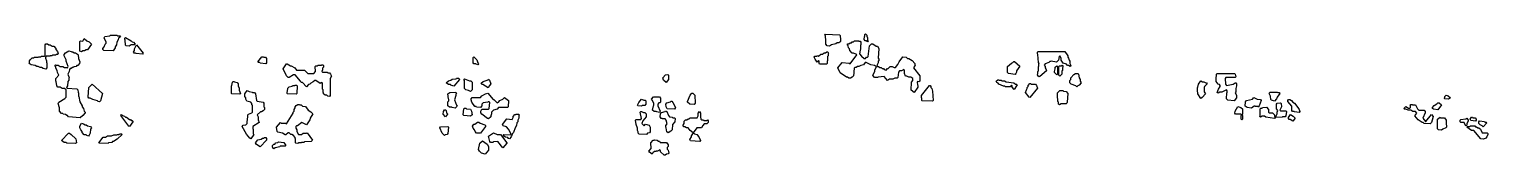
# Model space of a CAD drawing. Header units: millimetres. Extents: x 0 to 9375, y 0 to 784.
import ezdxf

# ---------------------------------------------------------------- set-up
doc = ezdxf.new("R2010")
doc.units = ezdxf.units.MM
doc.layers.add('M', color=7, linetype='Continuous')

msp = doc.modelspace()

# ---------------------------------------------------------------- linework, layer by layer
at = {"layer": 'M'}
for points in [[(344.4, 735.6), (353, 752.9), (370.2, 739), (384.5, 732.1), (400.3, 716.5), (375.9, 680.1), (367.3, 680.1), (355.9, 673.2), (344.5, 673.2), (335.9, 666.3), (325.8, 671.5), (325.8, 733.8), (330.1, 739), (344.4, 735.6)], [(474.3, 688.9), (482.9, 699.3), (488.6, 716.5), (494.3, 723.4), (494.3, 730.3), (482.9, 757.9), (487.2, 766.6), (518.7, 770.1), (521.5, 773.5), (564.5, 773.5), (567.3, 770.1), (581.6, 770.1), (586, 764.8), (574.5, 754.4), (571.7, 744.1), (563.1, 730.3), (560.2, 713), (551.7, 699.2), (551.7, 692.3), (538.8, 673.2), (480.1, 675), (474.3, 681.9), (474.3, 688.9)], [(620, 709.5), (620, 723.3), (617.2, 726.8), (617.2, 744.1), (614.3, 747.5), (614.3, 754.5), (618.7, 759.8), (655.9, 739), (661.6, 732.1), (670.2, 728.6), (680.3, 716.5), (675.9, 711.2), (655.9, 711.2), (641.6, 704.3), (623, 706), (620, 709.5)], [(5120, 751), (5117.2, 754.4), (5117.2, 771.7), (5114.3, 775.2), (5118.7, 780.4), (5207.3, 777), (5211.7, 771.8), (5211.7, 761.4), (5214.5, 757.9), (5214.5, 733.7), (5210.2, 728.5), (5204.5, 725), (5193, 725), (5184.5, 718.1), (5155.9, 711.2), (5144.5, 704.3), (5128.7, 706), (5120, 716.4), (5120, 751)], [(5373, 738.8), (5365.8, 747.5), (5368.6, 764.9), (5371.5, 768.3), (5371.5, 778.7), (5375.9, 784), (5383.1, 775.2), (5383.1, 768.3), (5388.8, 757.9), (5388.8, 740.7), (5391.7, 737.2), (5387.3, 731.9), (5378.7, 738.8), (5373, 738.8)], [(50.1, 573.1), (38.7, 580), (13, 583.5), (0, 592.2), (2.9, 595.7), (2.9, 609.5), (5.8, 616.4), (18.7, 628.5), (30.1, 628.5), (33, 632), (58.7, 632), (61.5, 635.4), (75.8, 635.4), (78.7, 638.9), (98.7, 638.9), (102.9, 644), (102.9, 713.1), (107.2, 718.3), (118.8, 718.3), (127.3, 711.4), (135.9, 711.4), (147.3, 704.5), (158.8, 704.5), (171.7, 688.9), (171.7, 682), (183.1, 668.2), (186, 654.3), (181.6, 649.1), (173.1, 649.1), (170.2, 645.6), (150.2, 645.6), (147.3, 642.2), (135.9, 642.2), (133.1, 638.7), (110.2, 638.7), (106, 633.6), (106, 626.7), (111.7, 609.5), (111.7, 599.1), (114.5, 595.7), (114.5, 564.5), (107.3, 555.8), (90.1, 559.3), (78.7, 566.2), (70.1, 566.2), (58.7, 573.1), (50.1, 573.1)], [(207.2, 269.3), (194.3, 284.9), (194.3, 305.6), (185.8, 333.3), (190.1, 342), (230.1, 366.1), (237.2, 374.7), (237.2, 423), (227.3, 431.6), (213, 431.6), (198.7, 438.5), (184.4, 438.5), (177.2, 447.2), (174.3, 474.8), (171.5, 478.2), (171.5, 495.6), (191.5, 516.3), (182.9, 533.5), (180.1, 547.3), (171.5, 561.1), (171.5, 571.4), (165.7, 578.4), (170.1, 583.7), (173.1, 580.2), (187.3, 580.2), (198.7, 573.3), (215.9, 573.3), (227.3, 566.4), (241.6, 566.4), (247.2, 563), (251.5, 571.5), (237.2, 606), (237.2, 616.3), (225.8, 640.5), (225.8, 650.9), (232.9, 659.6), (255.8, 673.4), (270.2, 670), (273.1, 666.5), (281.6, 666.5), (290.2, 659.6), (298.7, 659.6), (310.2, 652.7), (314.5, 647.5), (317.4, 623.3), (326, 602.6), (323.1, 592.1), (313.1, 580), (307.3, 580), (301.6, 573.1), (287.3, 569.7), (284.5, 566.2), (278.8, 566.2), (270.2, 559.3), (264.5, 559.3), (260.2, 554.2), (257.4, 540.4), (248.8, 523.1), (257.4, 499), (254.5, 495.5), (254.5, 485.1), (248.8, 474.8), (246, 447.2), (240.3, 436.8), (244.5, 431.8), (307.3, 428.3), (311.7, 423.1), (314.5, 405.8), (317.4, 402.3), (317.4, 381.6), (320.2, 378.2), (326, 343.7), (340.2, 319.5), (340.2, 312.6), (348.8, 302.2), (354.5, 285), (360.2, 278.1), (360.2, 274.5), (344.5, 255.5), (327.3, 241.7), (253, 248.6), (247.2, 255.5), (241.5, 255.5), (233, 262.4), (218.7, 265.9), (215.8, 269.3), (207.2, 269.3)], [(671.5, 664.7), (677.2, 675.1), (677.2, 685.4), (690.1, 711.5), (731.7, 657.8), (727.3, 652.5), (687.2, 656), (684.4, 659.4), (675.8, 659.4), (671.5, 664.7)], [(5077.2, 606), (5073, 611), (5064.4, 600.7), (5051.5, 619.8), (5045.7, 633.6), (5050.1, 638.9), (5061.5, 638.9), (5064.4, 642.4), (5073, 638.9), (5087.2, 652.7), (5098.7, 652.7), (5110.1, 659.6), (5118.7, 659.6), (5127.3, 666.5), (5133.1, 666.5), (5137.4, 657.8), (5134.5, 654.3), (5134.5, 640.5), (5131.7, 637), (5131.7, 609.4), (5128.8, 606), (5128.8, 592.2), (5124.5, 586.9), (5080.1, 588.6), (5077.2, 592.2), (5077.2, 606)], [(5680, 481.8), (5680, 495.5), (5667.3, 504.1), (5653, 504.1), (5641.5, 511), (5632.9, 511), (5625.8, 526.6), (5625.8, 547.3), (5621.5, 552.4), (5607.3, 545.5), (5593.1, 545.5), (5586, 536.9), (5583.1, 502.4), (5578.8, 497.2), (5564.5, 497.2), (5550.2, 490.2), (5530.2, 490.2), (5515.8, 483.3), (5495.8, 507.5), (5455.9, 504.1), (5453.1, 500.6), (5435.8, 500.6), (5430.1, 504.1), (5422.9, 516.2), (5434.3, 540.4), (5434.3, 550.8), (5445.7, 571.4), (5433, 580), (5410.1, 583.5), (5378.7, 597.3), (5373.1, 597.3), (5361.6, 583.5), (5344.5, 580), (5333, 573.1), (5324.5, 573.1), (5315.9, 566.2), (5307.3, 566.2), (5303.1, 561.1), (5303.1, 550.7), (5300.2, 547.3), (5300.2, 523.1), (5297.4, 519.7), (5297.4, 512.8), (5290.2, 504.1), (5278.7, 497.2), (5267.3, 497.2), (5258.7, 504.1), (5253, 504.1), (5212.9, 531.7), (5197.2, 564.6), (5224.4, 597.5), (5270.2, 594), (5275.8, 590.6), (5320, 647.4), (5315.8, 652.5), (5301.5, 656), (5298.7, 659.4), (5290.1, 659.4), (5274.3, 675), (5271.5, 685.4), (5265.8, 692.3), (5262.9, 706.1), (5257.2, 713), (5261.5, 718.3), (5267.3, 718.3), (5275.8, 725.2), (5284.4, 725.2), (5290.1, 732.1), (5298.7, 732.1), (5304.4, 739), (5330.2, 739), (5333.1, 735.6), (5341.6, 735.6), (5346, 730.3), (5346, 713), (5343.1, 709.5), (5343.1, 681.9), (5340.2, 678.5), (5337.4, 654.4), (5350.2, 638.9), (5367.3, 625.1), (5375.8, 625.1), (5381.5, 632), (5387.2, 632), (5391.5, 637.1), (5400.1, 706.2), (5413, 718.3), (5421.6, 718.3), (5444.5, 704.5), (5453.1, 704.5), (5460.2, 688.9), (5457.4, 626.7), (5463.1, 616.4), (5457.4, 606), (5457.4, 595.6), (5448.8, 578.4), (5453.1, 573.3), (5458.8, 573.3), (5467.3, 566.4), (5475.9, 566.4), (5481.6, 559.5), (5490.2, 559.5), (5495.9, 552.6), (5507.3, 549.2), (5515.8, 559.5), (5521.5, 559.5), (5533, 573.3), (5547.3, 573.3), (5558.7, 566.4), (5567.2, 566.4), (5582.9, 585.3), (5591.5, 602.6), (5615.8, 635.5), (5635.9, 632), (5644.5, 625.1), (5653, 625.1), (5675.9, 611.3), (5691.7, 592.2), (5691.7, 585.3), (5694.6, 581.8), (5683.1, 564.6), (5723.1, 512.8), (5723.1, 478.2), (5718.7, 473), (5710.2, 476.4), (5706, 471.3), (5708.8, 454.1), (5711.7, 450.7), (5711.7, 440.3), (5687.3, 403.9), (5668.6, 419.5), (5671.5, 471.4), (5680, 481.8)], [(6485.8, 543.9), (6485.8, 571.5), (6488.6, 575), (6488.6, 588.8), (6491.4, 592.2), (6485.8, 599.1), (6482.9, 650.8), (6480, 654.3), (6480, 664.7), (6484.4, 670), (6655.9, 670), (6674.5, 640.6), (6674.5, 633.7), (6680.2, 626.8), (6683.1, 613), (6688.8, 606), (6688.8, 592.2), (6694.5, 578.4), (6690.2, 573.1), (6678.7, 580), (6673, 580), (6667.2, 586.9), (6644.4, 593.8), (6631.5, 612.9), (6631.5, 626.7), (6624.4, 642.1), (6620.2, 637), (6614.5, 612.9), (6601.6, 600.7), (6567.3, 607.6), (6564.5, 604.2), (6558.8, 604.2), (6553.1, 597.3), (6530.2, 590.4), (6523.1, 581.8), (6528.8, 571.5), (6528.8, 564.6), (6534.5, 557.7), (6537.4, 543.8), (6495.9, 507.5), (6488.7, 505.8), (6480, 519.7), (6482.9, 526.6), (6482.9, 540.4), (6485.8, 543.9)], [(1481.5, 597.3), (1473, 597.3), (1468.6, 602.5), (1495.8, 635.4), (1504.5, 635.4), (1507.3, 632), (1518.8, 632), (1526, 623.3), (1526, 595.6), (1521.6, 590.4), (1484.4, 593.8), (1481.5, 597.3)], [(1891.5, 395.4), (1891.5, 402.3), (1888.6, 405.7), (1888.6, 423), (1885.8, 426.4), (1885.8, 464.4), (1881.6, 469.5), (1870.1, 462.6), (1841.5, 483.3), (1835.9, 483.3), (1824.5, 473), (1810.2, 466.1), (1804.5, 459.2), (1795.9, 455.7), (1781.6, 441.9), (1755.8, 469.5), (1747.2, 469.5), (1742.9, 478.2), (1710.1, 517.9), (1698.7, 517.9), (1670.2, 500.6), (1664.4, 500.6), (1654.3, 512.7), (1631.5, 557.7), (1653, 590.6), (1658.8, 590.6), (1678.8, 576.8), (1684.5, 576.8), (1707.4, 562.9), (1718.8, 549.1), (1770.2, 549.1), (1790.2, 528.4), (1830.1, 528.4), (1840, 540.4), (1837.2, 571.5), (1841.5, 576.8), (1853, 576.8), (1855.8, 580.2), (1878.7, 580.2), (1881.5, 583.7), (1887.3, 583.7), (1891.7, 578.4), (1891.7, 568), (1886, 561.1), (1886, 550.7), (1880.3, 540.4), (1884.5, 535.3), (1915.9, 535.3), (1918.8, 531.9), (1930.2, 531.9), (1937.4, 523.2), (1943.1, 509.3), (1934.5, 495.5), (1934.5, 385), (1930.2, 379.8), (1920.1, 381.5), (1913, 386.7), (1901.5, 386.7), (1891.5, 395.4)], [(2872.9, 586.9), (2870.1, 590.4), (2858.7, 590.4), (2854.3, 595.6), (2854.3, 630.2), (2858.7, 635.5), (2877.4, 616.4), (2883.1, 595.7), (2888.8, 588.7), (2884.5, 583.4), (2872.9, 586.9)], [(6288.6, 533.5), (6288.6, 571.5), (6313, 594), (6321.5, 597.5), (6327.2, 604.4), (6333, 604.4), (6366, 574.9), (6346, 543.8), (6346, 536.9), (6340.2, 526.5), (6335.9, 521.3), (6293, 528.2), (6288.6, 533.5)], [(6594.3, 557.7), (6594.3, 568.1), (6604.4, 576.8), (6608.8, 571.5), (6608.8, 523.1), (6604.4, 517.8), (6588.6, 533.5), (6588.6, 540.4), (6594.3, 557.7)], [(6633, 576.8), (6638.7, 580.2), (6643.1, 575), (6643.1, 568), (6640.2, 564.5), (6640.2, 547.3), (6637.4, 543.8), (6637.4, 523.1), (6624.4, 510.9), (6617.2, 516.2), (6617.2, 571.5), (6621.5, 576.8), (6633, 576.8)], [(1300, 447.2), (1302.9, 450.7), (1305.8, 471.4), (1310.1, 476.6), (1315.9, 476.6), (1318.8, 473.2), (1335.9, 469.7), (1343.1, 461), (1343.1, 447.2), (1348.8, 433.4), (1348.8, 419.6), (1357.4, 398.8), (1353.1, 393.6), (1303, 395.3), (1300, 398.8), (1300, 447.2)], [(2707.2, 455.7), (2695.8, 455.7), (2680, 467.9), (2695.8, 480.1), (2710.1, 483.5), (2718.7, 490.4), (2744.4, 493.9), (2747.2, 497.4), (2761.6, 497.4), (2766, 488.6), (2730.2, 445.3), (2710.1, 452.3), (2707.2, 455.7)], [(2797.2, 429.9), (2797.2, 481.7), (2794.3, 488.6), (2798.7, 493.9), (2830.2, 480.1), (2838.8, 480.1), (2846, 471.4), (2846, 423), (2835.9, 410.8), (2824.4, 417.8), (2807.2, 421.2), (2797.2, 429.9)], [(2905.7, 464.5), (2918.7, 476.6), (2950.1, 487), (2953, 490.5), (2957.4, 485.2), (2966, 461), (2957.4, 450.6), (2950.2, 435), (2915.8, 455.7), (2910.1, 455.7), (2905.7, 464.5)], [(4077.2, 485.1), (4071.5, 499), (4090.1, 518.1), (4104.5, 521.5), (4108.8, 516.3), (4108.8, 488.6), (4093, 469.5), (4077.2, 485.1)], [(6273, 441.9), (6270.1, 445.4), (6261.6, 445.4), (6232.9, 459.2), (6227.2, 466.1), (6218.6, 469.6), (6214.3, 478.3), (6224.4, 487), (6230.2, 487), (6233.1, 483.5), (6247.3, 483.5), (6250.2, 480.1), (6267.3, 480.1), (6278.8, 473.2), (6327.3, 466.3), (6338.7, 459.4), (6344.5, 459.4), (6348.8, 454.1), (6346, 447.1), (6330.2, 424.6), (6317.2, 440.3), (6317.2, 447.2), (6313, 452.2), (6304.5, 441.9), (6273, 441.9)], [(6694.3, 488.7), (6694.3, 499), (6712.9, 521.5), (6724.4, 528.4), (6738.8, 528.4), (6743.1, 523.2), (6748.8, 499), (6754.5, 488.6), (6754.5, 478.3), (6760.3, 467.9), (6747.4, 452.3), (6738.8, 448.8), (6733, 441.9), (6727.2, 448.8), (6695.8, 459.2), (6688.6, 467.9), (6688.6, 481.8), (6694.3, 488.7)], [(7511.5, 395.4), (7511.5, 405.7), (7508.6, 409.2), (7508.6, 436.9), (7511.5, 440.3), (7514.3, 457.6), (7530.1, 480.1), (7541.6, 473.2), (7550.2, 473.2), (7561.6, 466.3), (7567.3, 466.3), (7571.7, 461), (7554.5, 443.7), (7551.7, 436.8), (7551.7, 409.2), (7560.3, 395.4), (7538.8, 372.9), (7530.1, 365.9), (7511.5, 395.4)], [(7694.3, 364.3), (7697.2, 402.4), (7700, 405.8), (7700, 416.1), (7695.8, 421.2), (7664.5, 407.4), (7653, 407.4), (7641.6, 400.5), (7634.3, 405.7), (7642.9, 426.5), (7654.3, 443.8), (7654.3, 450.6), (7650.1, 455.7), (7641.5, 459.2), (7628.6, 474.8), (7628.6, 505.9), (7631.5, 509.4), (7631.5, 523.2), (7635.8, 528.4), (7747.3, 528.4), (7751.7, 523.2), (7754.5, 505.9), (7750.2, 500.6), (7690.2, 500.6), (7686, 495.5), (7688.8, 457.6), (7695.9, 449), (7738.7, 459.4), (7750.1, 466.3), (7755.9, 466.3), (7760.2, 461), (7760.2, 447.2), (7754.5, 429.9), (7754.5, 409.2), (7751.7, 402.3), (7760.2, 388.5), (7760.2, 371.2), (7744.5, 352.1), (7704.4, 355.6), (7694.3, 364.3)], [(380, 374.7), (382.9, 436.9), (404.4, 459.4), (471.7, 398.9), (457.4, 350.5), (453, 345.2), (443, 347), (438.7, 352.2), (410.1, 359.1), (393, 369.4), (384.4, 369.4), (380, 374.7)], [(1393, 197), (1400, 205.6), (1400, 222.8), (1402.9, 226.3), (1402.9, 240.1), (1405.8, 243.5), (1405.8, 260.8), (1410.1, 266), (1430.1, 272.9), (1434.3, 278.1), (1434.3, 322.9), (1431.5, 326.3), (1431.5, 333.2), (1424.4, 341.8), (1398.7, 348.7), (1391.5, 360.9), (1391.5, 371.2), (1385.8, 378.1), (1385.8, 395.4), (1401.5, 418), (1413, 411), (1433.1, 407.6), (1435.9, 404.1), (1447.3, 404.1), (1454.5, 395.4), (1460.2, 354), (1464.5, 348.9), (1504.5, 342), (1508.8, 336.8), (1508.8, 312.6), (1511.7, 309.1), (1511.7, 295.3), (1504.5, 286.6), (1493, 279.7), (1487.3, 279.7), (1466, 260.7), (1471.7, 247), (1471.7, 229.7), (1477.4, 212.4), (1437.4, 184.8), (1437.4, 171), (1440.2, 167.6), (1440.2, 136.5), (1443.1, 133), (1424.5, 107), (1418.7, 110.5), (1397.2, 136.4), (1368.6, 184.8), (1375.8, 193.5), (1393, 197)], [(1657.2, 409.3), (1660, 412.7), (1660, 423.1), (1662.9, 426.5), (1662.9, 433.4), (1670.1, 442.1), (1690.1, 445.6), (1693, 449), (1707.2, 449), (1710.1, 452.5), (1718.8, 452.5), (1723.1, 447.2), (1720.2, 398.8), (1715.9, 393.6), (1660.1, 395.3), (1657.2, 398.8), (1657.2, 409.3)], [(2691.5, 319.4), (2691.5, 343.7), (2697.2, 350.6), (2697.2, 360.8), (2694.3, 364.3), (2691.5, 395.5), (2704.4, 404.1), (2741.6, 407.6), (2746, 398.8), (2743.1, 395.4), (2743.1, 385), (2734.5, 357.4), (2746, 323), (2751.7, 316), (2738.8, 303.8), (2718.7, 307.3), (2715.8, 310.7), (2701.5, 310.7), (2691.5, 319.4)], [(2957.2, 302.2), (2960, 340.1), (2955.8, 345.2), (2950.2, 345.2), (2947.3, 341.8), (2918.8, 338.3), (2908.8, 329.8), (2908.8, 319.4), (2901.6, 307.3), (2875.8, 310.7), (2873, 314.2), (2864.4, 314.2), (2845.8, 343.6), (2840, 357.4), (2840, 364.4), (2847.2, 373.1), (2901.5, 373.1), (2910.1, 383.4), (2933, 397.2), (2947.3, 400.7), (2981.6, 359.3), (2987.3, 359.3), (3007.3, 338.6), (3015.8, 342), (3024.4, 352.3), (3044.4, 362.7), (3055.9, 373.1), (3080.3, 354), (3077.4, 312.5), (3073.1, 307.3), (3015.9, 307.3), (3007.3, 296.9), (2984.5, 290), (2971.7, 278), (2971.7, 267.6), (2966, 253.8), (2966, 246.9), (2953, 234.8), (2945.8, 236.5), (2910.1, 265.9), (2902.9, 274.5), (2902.9, 285), (2910.1, 297.1), (2953, 297.1), (2957.2, 302.2)], [(4011.5, 319.5), (4014.3, 322.9), (4014.3, 333.2), (4005.8, 353.9), (4000, 360.9), (4013, 376.5), (4050.2, 376.5), (4057.4, 367.8), (4057.4, 343.6), (4053.1, 338.3), (4047.3, 338.3), (4040.2, 329.8), (4040.2, 319.5), (4054.5, 284.9), (4050.2, 276.2), (4033, 279.7), (4030.1, 283.1), (4015.8, 283.1), (4005.8, 291.8), (4011.5, 319.5)], [(4231.5, 343.6), (4231.5, 347.1), (4248.6, 388.6), (4258.7, 400.7), (4264.5, 400.7), (4277.4, 388.5), (4280.2, 336.7), (4273, 328), (4245.8, 329.7), (4231.5, 343.6)], [(5737.2, 367.8), (5734.3, 371.2), (5734.3, 385.1), (5787.2, 449), (5790.2, 449), (5794.5, 443.8), (5794.5, 436.9), (5800.2, 430), (5806, 412.7), (5808.8, 353.9), (5804.5, 348.7), (5740.1, 350.4), (5737.2, 353.9), (5737.2, 367.8)], [(6414.3, 436.9), (6420, 443.8), (6420, 450.7), (6430.1, 462.8), (6435.9, 462.8), (6438.8, 459.4), (6467.3, 459.4), (6474.5, 450.7), (6480.3, 433.4), (6430.2, 372.8), (6425.8, 374.6), (6402.9, 405.7), (6408.6, 423.1), (6414.3, 430), (6414.3, 436.9)], [(6608.6, 367.8), (6608.6, 402.4), (6624.4, 417.9), (6644.5, 417.9), (6647.3, 414.5), (6664.5, 411), (6674.5, 398.9), (6671.7, 343.6), (6668.8, 336.7), (6664.5, 331.4), (6633, 331.4), (6621.6, 324.5), (6614.3, 329.8), (6614.3, 343.6), (6611.5, 347), (6611.5, 364.3), (6608.6, 367.8)], [(7977.2, 381.6), (7968.6, 398.9), (7972.9, 407.6), (8021.6, 407.6), (8024.5, 404.1), (8033.1, 404.1), (8037.4, 398.9), (8020.2, 374.6), (8017.4, 364.3), (8004.5, 348.7), (7984.4, 355.6), (7980.1, 360.8), (7977.2, 381.6)], [(9097.2, 364.2), (9094.3, 367.8), (9097.2, 371.3), (9097.2, 378.2), (9107.3, 386.9), (9118.8, 383.4), (9134.6, 371.2), (9121.6, 362.5), (9097.2, 364.2)], [(1698.7, 127.8), (1687.3, 134.7), (1681.5, 134.7), (1670.1, 145), (1664.5, 145), (1650.2, 131.2), (1644.4, 131.2), (1627.3, 141.6), (1598.7, 148.5), (1594.3, 153.7), (1588.6, 181.4), (1615.8, 210.8), (1621.6, 207.4), (1647.3, 207.4), (1653, 203.9), (1697.2, 271.2), (1697.2, 278.1), (1702.9, 285), (1702.9, 295.3), (1708.6, 305.7), (1708.6, 312.6), (1715.8, 321.3), (1727.3, 328.2), (1735.9, 328.2), (1738.8, 324.7), (1747.3, 324.7), (1755.9, 317.8), (1775.9, 314.4), (1793.1, 290.2), (1810.2, 279.8), (1823.1, 267.7), (1806, 240), (1803.1, 229.7), (1781.6, 196.8), (1753, 210.6), (1724.5, 189.9), (1718.8, 189.9), (1714.5, 184.8), (1714.5, 174.5), (1720.2, 164.1), (1720.2, 153.8), (1730.2, 134.9), (1750.1, 134.9), (1761.5, 141.8), (1781.5, 141.8), (1787.3, 145.2), (1820.3, 98.5), (1813.1, 89.8), (1770.2, 86.3), (1767.3, 82.9), (1750.2, 82.9), (1747.3, 79.4), (1730.2, 79.4), (1727.3, 76), (1714.4, 77.7), (1711.5, 81.2), (1711.5, 105.4), (1708.6, 108.8), (1708.6, 115.7), (1698.7, 127.8)], [(2683.1, 274.6), (2688.8, 267.7), (2688.8, 264.2), (2675.9, 248.5), (2660, 264.2), (2662.9, 281.5), (2670.1, 293.7), (2675.9, 293.7), (2680.2, 288.4), (2683.1, 274.6)], [(2807.3, 304), (2810.2, 300.6), (2835.9, 297.1), (2843.1, 285), (2846, 260.7), (2835.9, 252), (2793, 255.5), (2788.6, 260.7), (2794.3, 298.8), (2798.7, 304), (2807.3, 304)], [(3901.5, 231.5), (3930.1, 231.5), (3934.3, 236.6), (3925.8, 278.1), (3930.1, 283.3), (3935.9, 283.3), (3947.3, 276.4), (3955.9, 276.4), (3966, 267.7), (3966, 246.9), (3943.1, 222.7), (3937.4, 205.6), (3953, 190.1), (3961.5, 200.5), (3984.5, 193.5), (3991.7, 181.4), (3991.7, 150.3), (3987.3, 145), (3973.1, 141.6), (3967.3, 134.6), (3920.1, 136.4), (3914.3, 143.3), (3914.3, 150.3), (3908.6, 160.6), (3908.6, 174.4), (3900, 198.6), (3897.2, 226.3), (3901.5, 231.5)], [(3917.2, 340.2), (3935.8, 362.7), (3950.2, 355.8), (3958.8, 355.8), (3963.1, 350.6), (3963.1, 329.8), (3955.9, 321.1), (3938.8, 321.1), (3935.9, 317.6), (3911.5, 319.4), (3908.6, 322.9), (3917.2, 340.2)], [(4087.2, 234.8), (4070.1, 234.8), (4067.2, 238.2), (4061.5, 238.2), (4054.3, 246.9), (4057.2, 267.7), (4064.4, 276.4), (4087.2, 283.3), (4090.1, 286.8), (4097.4, 281.5), (4108.8, 257.4), (4115.9, 248.8), (4133.1, 245.3), (4135.9, 241.9), (4147.3, 241.9), (4151.7, 236.6), (4148.8, 215.8), (4134.5, 198.6), (4131.7, 164.1), (4124.5, 155.4), (4107.3, 145), (4097.2, 150.2), (4094.3, 177.9), (4091.5, 181.3), (4091.5, 191.8), (4100, 202.1), (4094.3, 226.2), (4087.2, 234.8)], [(4098.7, 338.5), (4121.5, 345.4), (4124.4, 348.9), (4130.2, 348.9), (4137.4, 340.2), (4154.5, 309.1), (4147.3, 296.9), (4100.1, 298.6), (4094.3, 312.5), (4091.5, 329.8), (4098.7, 338.5)], [(4202.9, 188.2), (4202.9, 195.2), (4208.6, 205.6), (4208.6, 219.4), (4218.7, 228.1), (4227.3, 228.1), (4235.8, 235), (4241.5, 235), (4247.2, 241.9), (4292.9, 241.9), (4300, 253.9), (4300, 271.1), (4307.3, 283.4), (4314.5, 271.1), (4314.5, 243.5), (4317.4, 240.1), (4317.4, 233.2), (4321.6, 228.1), (4333.1, 228.1), (4335.9, 224.6), (4353, 224.6), (4358.7, 228.1), (4363.1, 222.8), (4363.1, 212.4), (4355.9, 203.7), (4338.8, 203.7), (4328.8, 191.7), (4321.6, 176.1), (4290.2, 176.1), (4267.3, 145), (4247.2, 158.8), (4235.8, 176.1), (4224.4, 176.1), (4213, 183), (4207.2, 183), (4202.9, 188.2)], [(7751.5, 285), (7767.2, 314.4), (7787.3, 307.5), (7797.4, 298.8), (7797.4, 267.6), (7794.5, 260.8), (7797.4, 257.3), (7797.4, 233.1), (7793, 227.8), (7788.6, 233.1), (7788.6, 257.3), (7791.4, 260.8), (7787.2, 265.8), (7753, 265.8), (7748.6, 271.1), (7751.5, 285)], [(7824.4, 352.3), (7861.5, 362.7), (7870.1, 373.1), (7893, 362.7), (7913.1, 359.2), (7917.4, 354), (7906, 319.4), (7898.7, 310.7), (7895.8, 314.2), (7881.5, 314.2), (7878.7, 317.6), (7873, 317.6), (7855.9, 303.8), (7827.3, 307.3), (7814.3, 316), (7817.2, 343.7), (7824.4, 352.3)], [(7911.5, 298.8), (7915.8, 304), (7924.4, 304), (7927.2, 307.5), (7953, 310.9), (7966, 295.3), (7966, 278.1), (7970.2, 272.9), (7990.2, 272.9), (7995.9, 269.5), (8003.1, 260.8), (8003.1, 253.9), (8008.8, 243.5), (8004.5, 238.2), (7947.2, 245.1), (7938.7, 252), (7924.5, 252), (7913, 245.1), (7908.6, 250.4), (7911.5, 257.3), (7911.5, 298.8)], [(8025.7, 288.4), (8017.2, 298.7), (8017.2, 329.8), (8021.5, 335.1), (8041.6, 338.6), (8046, 333.3), (8048.8, 312.5), (8037.4, 291.8), (8041.6, 286.8), (8075.9, 286.8), (8080.3, 281.5), (8077.4, 253.8), (8073.1, 248.6), (8055.9, 248.6), (8053.1, 245.1), (8017.2, 243.4), (8014.3, 246.9), (8014.3, 253.9), (8020, 267.7), (8020, 278.1), (8025.7, 288.4)], [(8114.3, 316), (8088.6, 347), (8088.6, 354), (8093, 359.3), (8101.6, 359.3), (8113.1, 352.3), (8121.6, 342), (8133.1, 335.1), (8154.5, 309.2), (8163.1, 295.3), (8166, 281.5), (8161.6, 276.2), (8133, 279.7), (8130.1, 283.1), (8118.7, 283.1), (8114.3, 288.3), (8114.3, 316)], [(8953, 210.6), (8927.2, 227.9), (8905.7, 253.9), (8917.2, 271.1), (8910.1, 283.1), (8893, 283.1), (8878.7, 290), (8861.6, 290), (8847.3, 296.9), (8838.7, 296.9), (8834.3, 302.2), (8847.3, 314.4), (8864.5, 304), (8873, 304), (8877.2, 309.1), (8877.2, 319.4), (8874.3, 322.9), (8878.7, 328.2), (8887.3, 328.2), (8890.2, 324.7), (8910.2, 324.7), (8923.1, 298.8), (8930.2, 290.2), (8964.5, 290.2), (8971.7, 281.5), (8971.7, 274.6), (8957.4, 240.1), (8973.1, 217.7), (8975.8, 217.7), (9013, 262.6), (9023.1, 250.4), (9017.4, 226.2), (9011.7, 212.4), (9004.5, 203.7), (8965.8, 205.4), (8958.7, 210.6), (8953, 210.6)], [(9020, 302.2), (9020, 309.1), (9030.1, 321.3), (9047.2, 331.6), (9053, 338.5), (9061.6, 338.5), (9077.4, 326.4), (9053.1, 293.5), (9024.4, 296.9), (9020, 302.2)], [(335.8, 207.4), (350.2, 203.9), (358.8, 197), (367.3, 197), (375.9, 190.1), (393.1, 186.6), (400.3, 177.9), (394.5, 167.5), (391.7, 143.4), (385.9, 129.5), (381.6, 124.3), (370.1, 127.8), (367.2, 131.2), (353, 131.2), (340, 146.8), (340, 153.7), (331.5, 164), (325.8, 177.9), (325.8, 188.3), (335.8, 207.4)], [(644.5, 231.5), (650.2, 231.5), (655.9, 224.6), (661.6, 224.6), (666, 219.4), (666, 215.8), (644.5, 186.4), (640.1, 188.2), (588.6, 257.3), (593, 262.6), (598.8, 255.7), (613.1, 252.2), (618.8, 245.3), (624.5, 245.3), (644.5, 231.5)], [(2881.5, 214.3), (2890.2, 214.3), (2898.8, 207.3), (2927.4, 197), (2931.7, 191.8), (2931.7, 184.8), (2901.6, 141.6), (2874.4, 143.3), (2865.8, 153.7), (2862.9, 164), (2854.3, 174.4), (2848.6, 188.3), (2858.7, 200.4), (2864.4, 200.4), (2881.5, 214.3)], [(3080.1, 167.5), (3067.2, 183), (3047.2, 189.9), (3042.9, 198.6), (3070.1, 235), (3104.4, 231.5), (3111.5, 243.5), (3111.5, 250.4), (3121.5, 262.6), (3127.2, 262.6), (3130.1, 266), (3144.5, 266), (3148.8, 260.8), (3146, 253.8), (3146, 240), (3140.2, 226.2), (3140.2, 215.8), (3134.5, 208.9), (3131.7, 191.7), (3123.1, 177.9), (3111.7, 146.8), (3105.9, 139.9), (3097.4, 119.2), (3087.3, 107), (3080.1, 108.8), (3075.8, 113.9), (3061.5, 117.4), (3050.1, 124.3), (3045.7, 129.6), (3050.1, 134.9), (3093, 131.4), (3097.2, 136.5), (3080.1, 167.5)], [(8137.4, 240.1), (8121.6, 220.9), (8104.4, 231.3), (8098.7, 231.3), (8094.3, 236.6), (8094.3, 243.5), (8107.3, 262.6), (8124.5, 252.2), (8137.4, 240.1)], [(9070.2, 241.9), (9095.9, 241.9), (9106, 226.3), (9106, 198.7), (9108.8, 195.2), (9108.8, 181.3), (9104.5, 176.1), (9084.5, 169.2), (9075.9, 162.3), (9057.2, 164), (9051.5, 171), (9051.5, 233.2), (9067.3, 245.4), (9070.2, 241.9)], [(9197.2, 215.8), (9197.2, 226.3), (9201.5, 231.5), (9233, 235), (9238.7, 238.5), (9248.8, 226.3), (9248.8, 222.8), (9240.2, 202.1), (9240.2, 195.1), (9235.9, 189.9), (9231.5, 191.6), (9221.5, 210.6), (9201.5, 210.6), (9197.2, 215.8)], [(9244.4, 186.6), (9258.7, 186.6), (9261.5, 190.1), (9290.2, 190.1), (9295.9, 183.2), (9301.6, 183.2), (9310.2, 176.3), (9315.9, 176.3), (9327.4, 169.3), (9338.8, 145.2), (9370.2, 145.2), (9374.5, 140), (9374.5, 133), (9368.8, 119.2), (9361.6, 110.5), (9347.3, 103.6), (9330.1, 107), (9284.4, 158.8), (9270.1, 158.8), (9240, 181.3), (9244.4, 186.6)], [(9270.1, 245.3), (9275.9, 245.3), (9278.8, 241.9), (9293.1, 241.9), (9300.2, 233.2), (9300.2, 226.2), (9295.9, 221), (9264.4, 224.4), (9260, 233.2), (9270.1, 245.3)], [(9321.5, 221.2), (9353.1, 217.7), (9355.9, 214.3), (9364.5, 214.3), (9368.9, 209), (9344.4, 182.9), (9338.7, 189.9), (9324.4, 196.8), (9317.2, 205.5), (9317.2, 215.9), (9321.5, 221.2)], [(303.1, 81.2), (298.8, 76), (243, 77.7), (235.8, 82.9), (224.4, 82.9), (208.6, 95), (253, 141.8), (258.7, 141.8), (270.2, 134.8), (300.2, 105.5), (303.1, 81.2)], [(567.2, 134.9), (578.7, 134.9), (581.5, 138.3), (593.1, 138.3), (597.4, 133), (564.5, 103.6), (541.6, 89.8), (535.9, 89.8), (530.2, 82.9), (510.2, 79.4), (507.3, 76), (451.5, 77.7), (448.6, 81.2), (475.8, 117.6), (490.1, 117.6), (504.4, 124.5), (530.1, 124.5), (544.4, 131.4), (564.4, 131.4), (567.2, 134.9)], [(1507.2, 110.7), (1510.1, 114.1), (1521.6, 114.1), (1526, 108.9), (1526, 98.5), (1484.4, 55.2), (1461.5, 69.1), (1454.3, 81.2), (1470.1, 100.3), (1490.1, 103.8), (1498.7, 110.7), (1507.2, 110.7)], [(2673.1, 131.2), (2670.2, 127.7), (2654.3, 143.3), (2640, 177.9), (2644.4, 183.2), (2690.2, 186.6), (2694.5, 181.4), (2691.7, 139.9), (2687.3, 134.7), (2673.1, 131.2)], [(3068.8, 81.3), (3068.8, 77.8), (3044.4, 48.3), (3013, 89.8), (2984.5, 86.3), (2981.6, 82.9), (2964.4, 82.9), (2960.1, 88.1), (2951.5, 122.7), (2984.4, 145.2), (3007.3, 134.9), (3030.2, 134.9), (3068.8, 81.3)], [(4018.8, 24.2), (4008.8, 15.6), (4004.5, 6.9), (3987.2, 20.8), (3982.9, 26), (3997.2, 43.3), (3994.3, 81.3), (4010.1, 96.9), (4015.8, 96.9), (4018.7, 100.3), (4035.9, 96.9), (4044.5, 90), (4050.2, 90), (4055.9, 83.1), (4095.9, 83.1), (4106, 67.5), (4106, 57), (4100.2, 50.1), (4100.2, 39.8), (4106, 33), (4111.7, 15.6), (4107.3, 10.4), (4095.9, 6.9), (4087.3, 0), (4080.1, 1.7), (4057.2, 22.5), (4057.2, 29.4), (4053, 34.5), (4038.7, 27.6), (4030.2, 27.6), (4027.3, 24.2), (4018.8, 24.2)], [(4303.1, 119.3), (4314.6, 95), (4310.2, 89.8), (4250.1, 93.2), (4245.7, 102), (4257.2, 119.2), (4257.2, 126.2), (4270.1, 145.3), (4275.9, 138.3), (4290.2, 134.8), (4303.1, 119.3)], [(1584.4, 79.6), (1598.7, 83.1), (1601.5, 86.5), (1635.9, 83.1), (1648.8, 64), (1644.5, 58.7), (1613.1, 58.7), (1610.2, 55.3), (1581.6, 48.4), (1573, 41.4), (1568.6, 43.2), (1562.9, 53.6), (1562.9, 64), (1573, 72.7), (1578.7, 72.7), (1584.4, 79.6)], [(2907.2, 13.8), (2894.4, 25.9), (2888.6, 36.3), (2897.2, 77.8), (2913, 93.5), (2944.5, 72.7), (2951.7, 57.1), (2951.7, 32.9), (2930.2, 6.9), (2907.2, 13.8)]]:
    msp.add_lwpolyline(points, close=True, dxfattribs=at)

doc.saveas('drawing.dxf')
